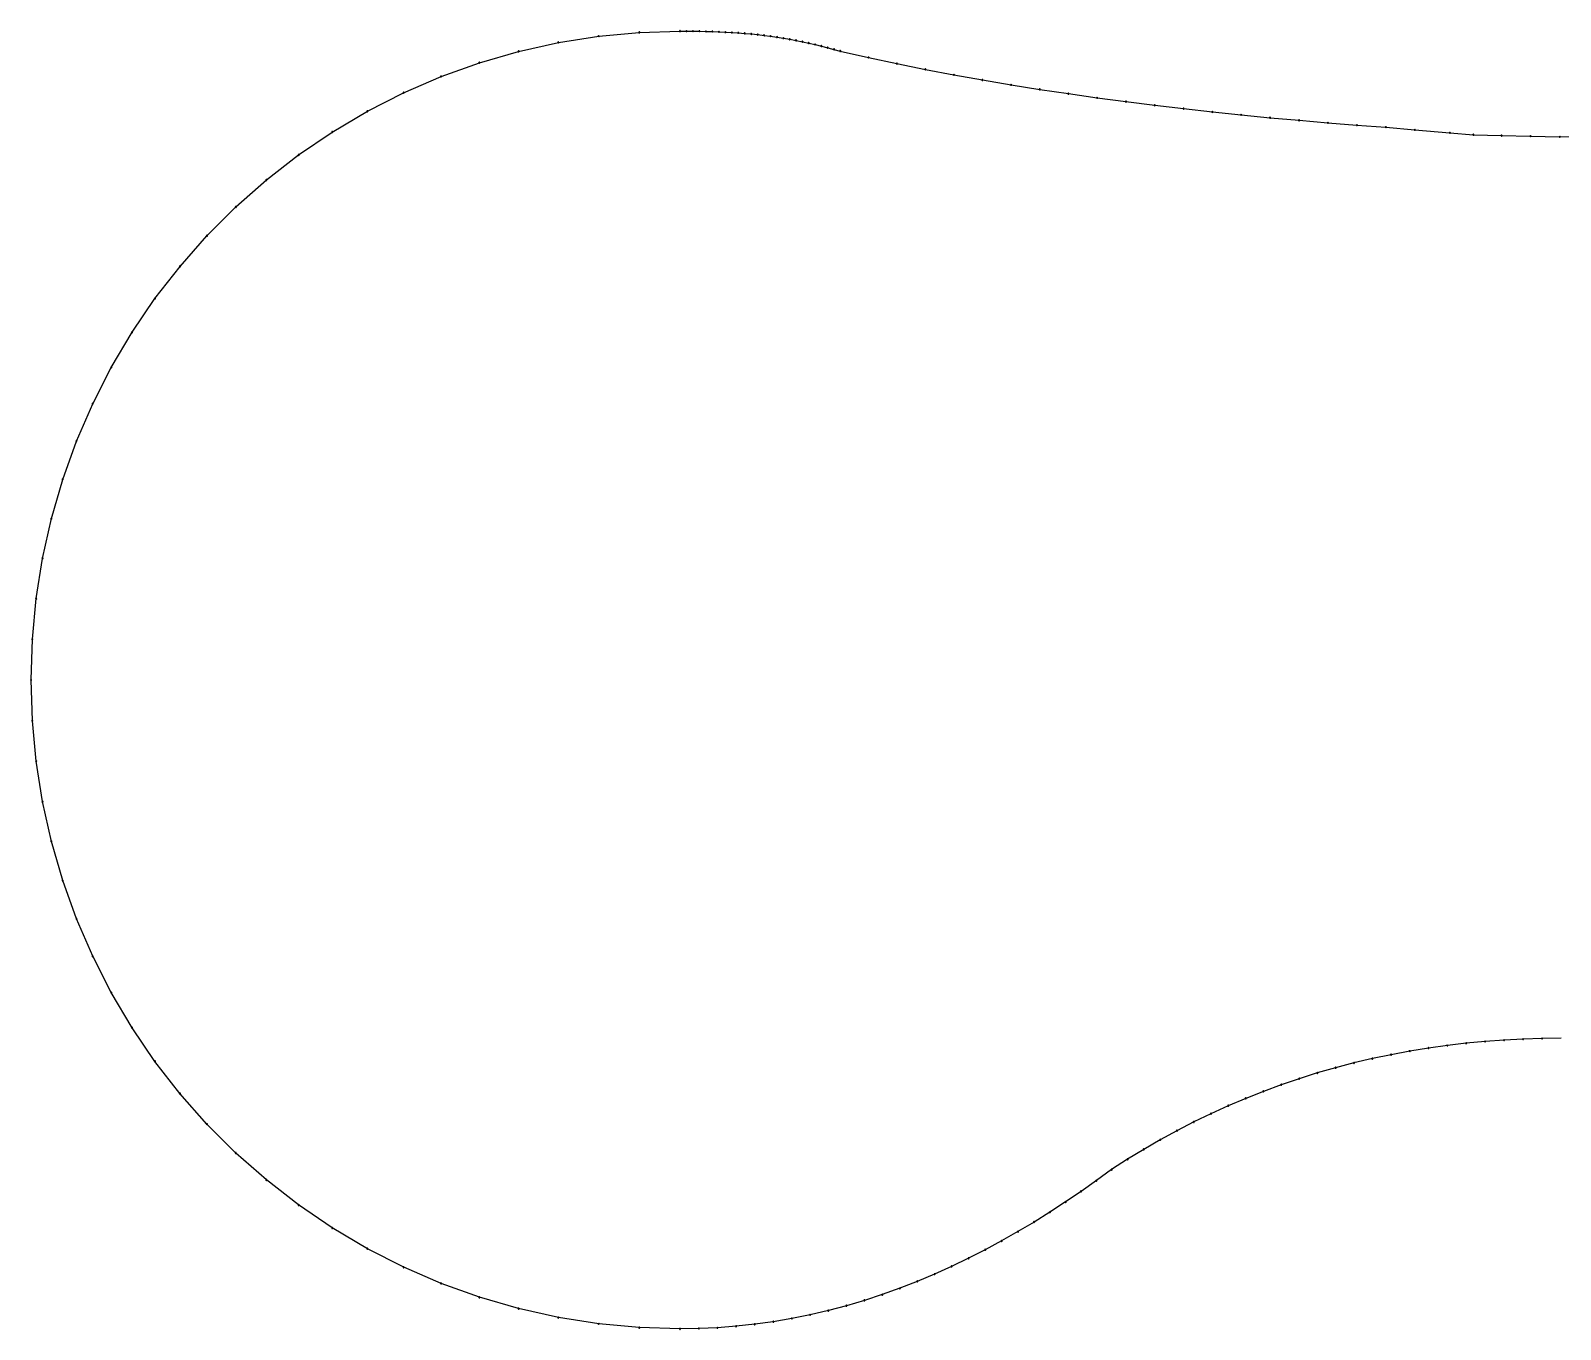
# Model space of a CAD drawing. Extents: x -73 to 73, y -31 to 31.
# Drawn here: x -73.2 to 0, y -31.1 to 31.1 of the extents above; entities that cross this region are included whole.
import ezdxf

# ---------------------------------------------------------------- set-up
doc = ezdxf.new("R2010")
doc.units = 0
doc.layers.get('0').update_dxf_attribs({"linetype": 'CONTINUOUS'})

msp = doc.modelspace()

# ---------------------------------------------------------------- linework, layer by layer
at = {"color": 0}
for points in [[(-47.9777, 30.5041), (-46.0497, 30.807)], [(-47.9777, 30.5041), (-46.0497, 30.807)], [(-46.0497, 30.807), (-44.1069, 30.9884)], [(-46.0497, 30.807), (-44.1069, 30.9884)], [(-44.1069, 30.9884), (-42.1583, 31.0486)], [(-44.1069, 30.9884), (-42.1583, 31.0486)], [(-42.1583, 31.0486), (-41.8485, 31.0478)], [(-42.1583, 31.0486), (-41.8485, 31.0478)], [(-41.8485, 31.0478), (-41.5384, 31.0455)], [(-41.8485, 31.0478), (-41.5384, 31.0455)], [(-41.5384, 31.0455), (-41.2284, 31.0414)], [(-41.5384, 31.0455), (-41.2284, 31.0414)], [(-41.2284, 31.0414), (-40.9172, 31.0352)], [(-41.2284, 31.0414), (-40.9172, 31.0352)], [(-40.9172, 31.0352), (-40.6073, 31.0267)], [(-40.9172, 31.0352), (-40.6073, 31.0267)], [(-40.6073, 31.0267), (-40.2968, 31.0157)], [(-40.6073, 31.0267), (-40.2968, 31.0157)], [(-40.2968, 31.0157), (-39.9879, 31.002)], [(-40.2968, 31.0157), (-39.9879, 31.002)], [(-39.9879, 31.002), (-39.6789, 30.9852)], [(-39.9879, 31.002), (-39.6789, 30.9852)], [(-39.6789, 30.9852), (-39.3695, 30.965)], [(-39.6789, 30.9852), (-39.3695, 30.965)], [(-39.3695, 30.965), (-39.0591, 30.9412)], [(-39.3695, 30.965), (-39.0591, 30.9412)], [(-39.0591, 30.9412), (-38.7501, 30.9137)], [(-39.0591, 30.9412), (-38.7501, 30.9137)], [(-38.7501, 30.9137), (-38.4415, 30.8822)], [(-38.7501, 30.9137), (-38.4415, 30.8822)], [(-38.4415, 30.8822), (-38.1342, 30.8467)], [(-38.4415, 30.8822), (-38.1342, 30.8467)], [(-38.1342, 30.8467), (-37.8263, 30.8067)], [(-38.1342, 30.8467), (-37.8263, 30.8067)], [(-37.8263, 30.8067), (-37.5187, 30.7624)], [(-37.8263, 30.8067), (-37.5187, 30.7624)], [(-37.5187, 30.7624), (-37.2127, 30.7138)], [(-37.5187, 30.7624), (-37.2127, 30.7138)], [(-51.7561, 29.5367), (-49.883, 30.08)], [(-51.7561, 29.5367), (-49.883, 30.08)], [(-49.883, 30.08), (-47.9777, 30.5041)], [(-49.883, 30.08), (-47.9777, 30.5041)], [(-37.2127, 30.7138), (-36.9067, 30.6608)], [(-37.2127, 30.7138), (-36.9067, 30.6608)], [(-36.9067, 30.6608), (-36.6012, 30.6033)], [(-36.9067, 30.6608), (-36.6012, 30.6033)], [(-36.6012, 30.6033), (-36.297, 30.5417)], [(-36.6012, 30.6033), (-36.297, 30.5417)], [(-36.297, 30.5417), (-35.9944, 30.4762)], [(-36.297, 30.5417), (-35.9944, 30.4762)], [(-35.9944, 30.4762), (-35.6925, 30.4067)], [(-35.9944, 30.4762), (-35.6925, 30.4067)], [(-35.6925, 30.4067), (-35.3902, 30.3332)], [(-35.6925, 30.4067), (-35.3902, 30.3332)], [(-35.3902, 30.3332), (-35.09, 30.2565)], [(-35.3902, 30.3332), (-35.09, 30.2565)], [(-35.09, 30.2565), (-34.7912, 30.1765)], [(-35.09, 30.2565), (-34.7912, 30.1765)], [(-34.7912, 30.1765), (-34.4918, 30.0931)], [(-34.7912, 30.1765), (-34.4918, 30.0931)], [(-34.4918, 30.0931), (-33.1374, 29.7852)], [(-34.4918, 30.0931), (-33.1374, 29.7852)], [(-53.5913, 28.8758), (-51.7561, 29.5367)], [(-53.5913, 28.8758), (-51.7561, 29.5367)], [(-33.1374, 29.7852), (-31.7803, 29.4945)], [(-33.1374, 29.7852), (-31.7803, 29.4945)], [(-31.7803, 29.4945), (-30.418, 29.2193)], [(-31.7803, 29.4945), (-30.418, 29.2193)], [(-55.3813, 28.1002), (-53.5913, 28.8758)], [(-55.3813, 28.1002), (-53.5913, 28.8758)], [(-30.418, 29.2193), (-29.0536, 28.9594)], [(-30.418, 29.2193), (-29.0536, 28.9594)], [(-29.0536, 28.9594), (-27.6876, 28.7139)], [(-29.0536, 28.9594), (-27.6876, 28.7139)], [(-27.6876, 28.7139), (-26.3181, 28.4818)], [(-27.6876, 28.7139), (-26.3181, 28.4818)], [(-57.1184, 27.2134), (-55.3813, 28.1002)], [(-57.1184, 27.2134), (-55.3813, 28.1002)], [(-26.3181, 28.4818), (-24.9467, 28.2626)], [(-26.3181, 28.4818), (-24.9467, 28.2626)], [(-24.9467, 28.2626), (-23.5736, 28.0556)], [(-24.9467, 28.2626), (-23.5736, 28.0556)], [(-23.5736, 28.0556), (-22.198, 27.8602)], [(-23.5736, 28.0556), (-22.198, 27.8602)], [(-22.198, 27.8602), (-20.8209, 27.6759)], [(-22.198, 27.8602), (-20.8209, 27.6759)], [(-58.7972, 26.2185), (-57.1184, 27.2134)], [(-58.7972, 26.2185), (-57.1184, 27.2134)], [(-20.8209, 27.6759), (-19.4436, 27.5025)], [(-20.8209, 27.6759), (-19.4436, 27.5025)], [(-19.4436, 27.5025), (-18.0643, 27.3392)], [(-19.4436, 27.5025), (-18.0643, 27.3392)], [(-18.0643, 27.3392), (-16.6848, 27.1858)], [(-18.0643, 27.3392), (-16.6848, 27.1858)], [(-16.6848, 27.1858), (-15.304, 27.0417)], [(-16.6848, 27.1858), (-15.304, 27.0417)], [(-15.304, 27.0417), (-13.9205, 26.9066)], [(-15.304, 27.0417), (-13.9205, 26.9066)], [(-13.9205, 26.9066), (-12.538, 26.7804)], [(-13.9205, 26.9066), (-12.538, 26.7804)], [(-12.538, 26.7804), (-11.1545, 26.6626)], [(-12.538, 26.7804), (-11.1545, 26.6626)], [(-11.1545, 26.6626), (-9.7695, 26.5529)], [(-11.1545, 26.6626), (-9.7695, 26.5529)], [(-9.7695, 26.5529), (-8.3837, 26.451)], [(-9.7695, 26.5529), (-8.3837, 26.451)], [(-8.3837, 26.451), (-6.9989, 26.3269)], [(-8.3837, 26.451), (-6.9989, 26.3269)], [(-60.4092, 25.1209), (-58.7972, 26.2185)], [(-60.4092, 25.1209), (-58.7972, 26.2185)], [(-6.9989, 26.3269), (-5.3221, 26.1801)], [(-6.9989, 26.3269), (-5.3221, 26.1801)], [(-5.3221, 26.1801), (-4.1954, 26.0905)], [(-5.3221, 26.1801), (-4.1954, 26.0905)], [(-4.1954, 26.0905), (-2.8492, 26.0479)], [(-4.1954, 26.0905), (-2.8492, 26.0479)], [(-2.8492, 26.0479), (-1.4621, 26.0221)], [(-2.8492, 26.0479), (-1.4621, 26.0221)], [(-1.4621, 26.0221), (-0.0638, 25.9929)], [(-1.4621, 26.0221), (-0.0638, 25.9929)], [(-0.0638, 25.9929), (1.3849, 26.0004)], [(-0.0638, 25.9929), (1.3849, 26.0004)], [(-61.9494, 23.9246), (-60.4092, 25.1209)], [(-61.9494, 23.9246), (-60.4092, 25.1209)], [(-63.4131, 22.6333), (-61.9494, 23.9246)], [(-63.4131, 22.6333), (-61.9494, 23.9246)], [(-64.7924, 21.254), (-63.4131, 22.6333)], [(-64.7924, 21.254), (-63.4131, 22.6333)], [(-66.0828, 19.7915), (-64.7924, 21.254)], [(-66.0828, 19.7915), (-64.7924, 21.254)], [(-67.2803, 18.2499), (-66.0828, 19.7915)], [(-67.2803, 18.2499), (-66.0828, 19.7915)], [(-68.3778, 16.6381), (-67.2803, 18.2499)], [(-68.3778, 16.6381), (-67.2803, 18.2499)], [(-69.3727, 14.9593), (-68.3778, 16.6381)], [(-69.3727, 14.9593), (-68.3778, 16.6381)], [(-70.2599, 13.2214), (-69.3727, 14.9593)], [(-70.2599, 13.2214), (-69.3727, 14.9593)], [(-71.0356, 11.4311), (-70.2599, 13.2214)], [(-71.0356, 11.4311), (-70.2599, 13.2214)], [(-71.6965, 9.5956), (-71.0356, 11.4311)], [(-71.6965, 9.5956), (-71.0356, 11.4311)], [(-72.2397, 7.7226), (-71.6965, 9.5956)], [(-72.2397, 7.7226), (-71.6965, 9.5956)], [(-72.6636, 5.8181), (-72.2397, 7.7226)], [(-72.6636, 5.8181), (-72.2397, 7.7226)], [(-72.9665, 3.8905), (-72.6636, 5.8181)], [(-72.9665, 3.8905), (-72.6636, 5.8181)], [(-73.1478, 1.9489), (-72.9665, 3.8905)], [(-73.1478, 1.9489), (-72.9665, 3.8905)], [(-73.2081, -0.0012), (-73.1478, 1.9489)], [(-73.2081, -0.0012), (-73.1478, 1.9489)], [(-73.1479, -1.9498), (-73.2081, -0.0012)], [(-73.1479, -1.9498), (-73.2081, -0.0012)], [(-72.9666, -3.8927), (-73.1479, -1.9498)], [(-72.9666, -3.8927), (-73.1479, -1.9498)], [(-72.6637, -5.8207), (-72.9666, -3.8927)], [(-72.6637, -5.8207), (-72.9666, -3.8927)], [(-72.2396, -7.726), (-72.6637, -5.8207)], [(-72.2396, -7.726), (-72.6637, -5.8207)], [(-71.6963, -9.5992), (-72.2396, -7.726)], [(-71.6963, -9.5992), (-72.2396, -7.726)], [(-71.0355, -11.4345), (-71.6963, -9.5992)], [(-71.0355, -11.4345), (-71.6963, -9.5992)], [(-70.2599, -13.2245), (-71.0355, -11.4345)], [(-70.2599, -13.2245), (-71.0355, -11.4345)], [(-69.3731, -14.9616), (-70.2599, -13.2245)], [(-69.3731, -14.9616), (-70.2599, -13.2245)], [(-68.3782, -16.6404), (-69.3731, -14.9616)], [(-68.3782, -16.6404), (-69.3731, -14.9616)], [(-67.2806, -18.2524), (-68.3782, -16.6404)], [(-67.2806, -18.2524), (-68.3782, -16.6404)], [(-5.4405, -17.4904), (-6.3418, -17.6166)], [(-5.4405, -17.4904), (-6.3418, -17.6166)], [(-4.537, -17.3843), (-5.4405, -17.4904)], [(-4.537, -17.3843), (-5.4405, -17.4904)], [(-3.6318, -17.2981), (-4.537, -17.3843)], [(-3.6318, -17.2981), (-4.537, -17.3843)], [(-2.7246, -17.2313), (-3.6318, -17.2981)], [(-2.7246, -17.2313), (-3.6318, -17.2981)], [(-1.8156, -17.1836), (-2.7246, -17.2313)], [(-1.8156, -17.1836), (-2.7246, -17.2313)], [(-0.9074, -17.1549), (-1.8156, -17.1836)], [(-0.9074, -17.1549), (-1.8156, -17.1836)], [(0.003, -17.1445), (-0.9074, -17.1549)], [(0.003, -17.1445), (-0.9074, -17.1549)], [(-66.0843, -19.7926), (-67.2806, -18.2524)], [(-66.0843, -19.7926), (-67.2806, -18.2524)], [(-9.0231, -18.1179), (-9.9088, -18.3267)], [(-9.0231, -18.1179), (-9.9088, -18.3267)], [(-8.1327, -17.93), (-9.0231, -18.1179)], [(-8.1327, -17.93), (-9.0231, -18.1179)], [(-7.2395, -17.7631), (-8.1327, -17.93)], [(-7.2395, -17.7631), (-8.1327, -17.93)], [(-6.3418, -17.6166), (-7.2395, -17.7631)], [(-6.3418, -17.6166), (-7.2395, -17.7631)], [(-11.6616, -18.8069), (-12.5298, -19.0789)], [(-11.6616, -18.8069), (-12.5298, -19.0789)], [(-10.7879, -18.5562), (-11.6616, -18.8069)], [(-10.7879, -18.5562), (-11.6616, -18.8069)], [(-9.9088, -18.3267), (-10.7879, -18.5562)], [(-9.9088, -18.3267), (-10.7879, -18.5562)], [(-14.2447, -19.6863), (-15.0893, -20.0211)], [(-14.2447, -19.6863), (-15.0893, -20.0211)], [(-13.391, -19.372), (-14.2447, -19.6863)], [(-13.391, -19.372), (-14.2447, -19.6863)], [(-12.5298, -19.0789), (-13.391, -19.372)], [(-12.5298, -19.0789), (-13.391, -19.372)], [(-64.793, -21.2563), (-66.0843, -19.7926)], [(-64.793, -21.2563), (-66.0843, -19.7926)], [(-15.9261, -20.3769), (-16.7545, -20.7537)], [(-15.9261, -20.3769), (-16.7545, -20.7537)], [(-15.0893, -20.0211), (-15.9261, -20.3769)], [(-15.0893, -20.0211), (-15.9261, -20.3769)], [(-17.5723, -21.1504), (-18.3808, -21.5677)], [(-17.5723, -21.1504), (-18.3808, -21.5677)], [(-16.7545, -20.7537), (-17.5723, -21.1504)], [(-16.7545, -20.7537), (-17.5723, -21.1504)], [(-63.4137, -22.6357), (-64.793, -21.2563)], [(-63.4137, -22.6357), (-64.793, -21.2563)], [(-18.3808, -21.5677), (-19.1781, -22.0043)], [(-18.3808, -21.5677), (-19.1781, -22.0043)], [(-61.9512, -23.9261), (-63.4137, -22.6357)], [(-61.9512, -23.9261), (-63.4137, -22.6357)], [(-19.9653, -22.4608), (-20.7405, -22.936)], [(-19.9653, -22.4608), (-20.7405, -22.936)], [(-19.1781, -22.0043), (-19.9653, -22.4608)], [(-19.1781, -22.0043), (-19.9653, -22.4608)], [(-20.7405, -22.936), (-21.5049, -23.4303)], [(-20.7405, -22.936), (-21.5049, -23.4303)], [(-60.4096, -25.1236), (-61.9512, -23.9261)], [(-60.4096, -25.1236), (-61.9512, -23.9261)], [(-22.2304, -23.9578), (-22.9636, -24.4728)], [(-22.2304, -23.9578), (-22.9636, -24.4728)], [(-21.5049, -23.4303), (-22.2304, -23.9578)], [(-21.5049, -23.4303), (-22.2304, -23.9578)], [(-22.9636, -24.4728), (-23.706, -24.9754)], [(-22.9636, -24.4728), (-23.706, -24.9754)], [(-58.7978, -26.2211), (-60.4096, -25.1236)], [(-58.7978, -26.2211), (-60.4096, -25.1236)], [(-24.4576, -25.4646), (-25.2175, -25.9388)], [(-24.4576, -25.4646), (-25.2175, -25.9388)], [(-23.706, -24.9754), (-24.4576, -25.4646)], [(-23.706, -24.9754), (-24.4576, -25.4646)], [(-57.1189, -27.2161), (-58.7978, -26.2211)], [(-57.1189, -27.2161), (-58.7978, -26.2211)], [(-25.2175, -25.9388), (-25.9872, -26.398)], [(-25.2175, -25.9388), (-25.9872, -26.398)], [(-26.767, -26.8415), (-27.5549, -27.267)], [(-26.767, -26.8415), (-27.5549, -27.267)], [(-25.9872, -26.398), (-26.767, -26.8415)], [(-25.9872, -26.398), (-26.767, -26.8415)], [(-55.3811, -28.1033), (-57.1189, -27.2161)], [(-55.3811, -28.1033), (-57.1189, -27.2161)], [(-28.3531, -27.675), (-29.1606, -28.0638)], [(-28.3531, -27.675), (-29.1606, -28.0638)], [(-27.5549, -27.267), (-28.3531, -27.675)], [(-27.5549, -27.267), (-28.3531, -27.675)], [(-53.5907, -28.879), (-55.3811, -28.1033)], [(-53.5907, -28.879), (-55.3811, -28.1033)], [(-29.9774, -28.4326), (-30.8032, -28.7805)], [(-29.9774, -28.4326), (-30.8032, -28.7805)], [(-29.1606, -28.0638), (-29.9774, -28.4326)], [(-29.1606, -28.0638), (-29.9774, -28.4326)], [(-51.7552, -29.5399), (-53.5907, -28.879)], [(-51.7552, -29.5399), (-53.5907, -28.879)], [(-31.6383, -29.1067), (-32.4825, -29.4102)], [(-31.6383, -29.1067), (-32.4825, -29.4102)], [(-30.8032, -28.7805), (-31.6383, -29.1067)], [(-30.8032, -28.7805), (-31.6383, -29.1067)], [(-49.8822, -30.0832), (-51.7552, -29.5399)], [(-49.8822, -30.0832), (-51.7552, -29.5399)], [(-34.1919, -29.9448), (-35.0584, -30.1749)], [(-34.1919, -29.9448), (-35.0584, -30.1749)], [(-33.3335, -29.6897), (-34.1919, -29.9448)], [(-33.3335, -29.6897), (-34.1919, -29.9448)], [(-32.4825, -29.4102), (-33.3335, -29.6897)], [(-32.4825, -29.4102), (-33.3335, -29.6897)], [(-47.9777, -30.5071), (-49.8822, -30.0832)], [(-47.9777, -30.5071), (-49.8822, -30.0832)], [(-46.05, -30.81), (-47.9777, -30.5071)], [(-46.05, -30.81), (-47.9777, -30.5071)], [(-37.6932, -30.708), (-38.5813, -30.8318)], [(-37.6932, -30.708), (-38.5813, -30.8318)], [(-36.81, -30.5571), (-37.6932, -30.708)], [(-36.81, -30.5571), (-37.6932, -30.708)], [(-35.9305, -30.379), (-36.81, -30.5571)], [(-35.9305, -30.379), (-36.81, -30.5571)], [(-35.0584, -30.1749), (-35.9305, -30.379)], [(-35.0584, -30.1749), (-35.9305, -30.379)], [(-44.1084, -30.9913), (-46.05, -30.81)], [(-44.1084, -30.9913), (-46.05, -30.81)], [(-42.1583, -31.0516), (-44.1084, -30.9913)], [(-42.1583, -31.0516), (-44.1084, -30.9913)], [(-41.2625, -31.038), (-42.1583, -31.0516)], [(-41.2625, -31.038), (-42.1583, -31.0516)], [(-40.3667, -30.9969), (-41.2625, -31.038)], [(-40.3667, -30.9969), (-41.2625, -31.038)], [(-39.4721, -30.9281), (-40.3667, -30.9969)], [(-39.4721, -30.9281), (-40.3667, -30.9969)], [(-38.5813, -30.8318), (-39.4721, -30.9281)], [(-38.5813, -30.8318), (-39.4721, -30.9281)]]:
    msp.add_lwpolyline(points, dxfattribs=at)
for centre, radius, start, end in [((-46.04965, 30.807), 0.02501, 95.3914634, -84.6085366), ((-46.04965, 30.807), 0.02501, 95.3914634, -84.6085366), ((-46.04965, 30.807), 0.025, -81.1405707, 98.8594293), ((-46.04965, 30.807), 0.025, -81.1405707, 98.8594293), ((-44.10685, 30.9884), 0.02501, 91.718358, -88.281642), ((-44.10685, 30.9884), 0.02501, 91.718358, -88.281642), ((-44.10685, 30.9884), 0.02501, -84.6085366, 95.3914634), ((-44.10685, 30.9884), 0.02501, -84.6085366, 95.3914634), ((-42.15825, 31.04855), 0.02495, 89.885179, -90.114821), ((-42.15825, 31.04855), 0.02495, 89.885179, -90.114821), ((-42.15825, 31.04855), 0.02496, -88.2782005, 91.7217995), ((-42.15825, 31.04855), 0.02496, -88.2782005, 91.7217995), ((-41.8485, 31.0478), 0.025, 89.5416435, -90.4583565), ((-41.8485, 31.0478), 0.025, 89.5416435, -90.4583565), ((-41.8485, 31.0478), 0.025, -90.2291819, 89.7708181), ((-41.8485, 31.0478), 0.025, -90.2291819, 89.7708181), ((-41.53835, 31.0455), 0.025, 89.1979115, -90.8020885), ((-41.53835, 31.0455), 0.025, 89.1979115, -90.8020885), ((-41.53835, 31.0455), 0.025, -90.3437706, 89.6562294), ((-41.53835, 31.0455), 0.025, -90.3437706, 89.6562294), ((-41.2284, 31.0414), 0.025, 88.8542372, -91.1457628), ((-41.2284, 31.0414), 0.025, 88.8542372, -91.1457628), ((-41.22845, 31.0414), 0.025, -90.8020885, 89.1979115), ((-41.22845, 31.0414), 0.025, -90.8020885, 89.1979115), ((-40.91725, 31.0352), 0.02501, 88.5106453, -91.4893547), ((-40.91725, 31.0352), 0.02501, 88.5106453, -91.4893547), ((-40.9172, 31.0352), 0.025, -91.1457628, 88.8542372), ((-40.9172, 31.0352), 0.025, -91.1457628, 88.8542372), ((-40.60725, 31.0267), 0.02501, 88.0526936, -91.9473064), ((-40.60725, 31.0267), 0.02501, 88.0526936, -91.9473064), ((-40.60725, 31.0267), 0.02501, -91.4893547, 88.5106453), ((-40.60725, 31.0267), 0.02501, -91.4893547, 88.5106453), ((-40.29675, 31.0157), 0.02503, 87.3662508, -92.6337492), ((-40.29675, 31.0157), 0.02503, 87.3662508, -92.6337492), ((-40.29675, 31.0157), 0.02501, -91.9473064, 88.0526936), ((-40.29675, 31.0157), 0.02501, -91.9473064, 88.0526936), ((-39.98785, 31.00195), 0.02499, 86.9028477, -93.0971523), ((-39.98785, 31.00195), 0.02499, 86.9028477, -93.0971523), ((-39.98785, 31.00195), 0.02498, -92.6390198, 87.3609802), ((-39.98785, 31.00195), 0.02498, -92.6390198, 87.3609802), ((-39.67895, 30.98515), 0.025, 86.2164097, -93.7835903), ((-39.67895, 30.98515), 0.025, 86.2164097, -93.7835903), ((-39.67895, 30.98515), 0.02499, -93.0971523, 86.9028477), ((-39.67895, 30.98515), 0.02499, -93.0971523, 86.9028477), ((-39.3695, 30.965), 0.02497, 85.6364886, -94.3635114), ((-39.3695, 30.965), 0.02497, 85.6364886, -94.3635114), ((-39.3695, 30.965), 0.02495, -93.6766019, 86.3233981), ((-39.3695, 30.965), 0.02495, -93.6766019, 86.3233981), ((-39.0591, 30.9412), 0.025, 84.9508335, -95.0491665), ((-39.0591, 30.9412), 0.025, 84.9508335, -95.0491665), ((-39.0591, 30.9412), 0.02497, -94.3635114, 85.6364886), ((-39.0591, 30.9412), 0.02497, -94.3635114, 85.6364886), ((-38.7501, 30.9137), 0.02503, 84.2666252, -95.7333748), ((-38.7501, 30.9137), 0.02503, 84.2666252, -95.7333748), ((-38.7501, 30.9137), 0.025, -95.0491665, 84.9508335), ((-38.7501, 30.9137), 0.025, -95.0491665, 84.9508335), ((-38.44145, 30.8822), 0.02496, 83.444364, -96.555636), ((-38.44145, 30.8822), 0.02496, 83.444364, -96.555636), ((-38.44145, 30.8822), 0.02503, -95.8472554, 84.1527446), ((-38.44145, 30.8822), 0.02503, -95.8472554, 84.1527446), ((-38.1342, 30.8467), 0.02501, 82.6476206, -97.3523794), ((-38.1342, 30.8467), 0.02501, 82.6476206, -97.3523794), ((-38.13425, 30.84665), 0.02501, -96.5425601, 83.4574399), ((-38.13425, 30.84665), 0.02501, -96.5425601, 83.4574399), ((-37.82625, 30.80675), 0.025, 81.8374905, -98.1625095), ((-37.82625, 30.80675), 0.025, 81.8374905, -98.1625095), ((-37.8263, 30.8067), 0.02501, -97.3523794, 82.6476206), ((-37.8263, 30.8067), 0.02501, -97.3523794, 82.6476206), ((-37.5187, 30.7624), 0.02501, 81.0273734, -98.9726266), ((-37.5187, 30.7624), 0.02501, 81.0273734, -98.9726266), ((-37.5187, 30.7624), 0.02496, -98.2924129, 81.7075871), ((-37.5187, 30.7624), 0.02496, -98.2924129, 81.7075871), ((-49.88295, 30.08), 0.025, 102.5909506, -77.4090494), ((-49.88295, 30.08), 0.025, 102.5909506, -77.4090494), ((-49.88295, 30.08), 0.02499, -73.8498647, 106.1501353), ((-49.88295, 30.08), 0.02499, -73.8498647, 106.1501353), ((-47.97765, 30.5041), 0.025, 98.8594293, -81.1405707), ((-47.97765, 30.5041), 0.025, 98.8594293, -81.1405707), ((-47.97765, 30.5041), 0.025, -77.4090494, 102.5909506), ((-47.97765, 30.5041), 0.025, -77.4090494, 102.5909506), ((-37.21265, 30.7138), 0.02496, 80.1980953, -99.8019047), ((-37.21265, 30.7138), 0.02496, 80.1980953, -99.8019047), ((-37.21265, 30.7138), 0.02501, -99.0857533, 80.9142467), ((-37.21265, 30.7138), 0.02501, -99.0857533, 80.9142467), ((-36.9067, 30.66075), 0.02498, 79.3873904, -100.6126096), ((-36.9067, 30.66075), 0.02498, 79.3873904, -100.6126096), ((-36.9067, 30.66075), 0.02502, -99.8952321, 80.1047679), ((-36.9067, 30.66075), 0.02502, -99.8952321, 80.1047679), ((-36.60115, 30.6033), 0.025, 78.5776789, -101.4223211), ((-36.60115, 30.6033), 0.025, 78.5776789, -101.4223211), ((-36.60115, 30.6033), 0.02504, -100.7040067, 79.2959933), ((-36.60115, 30.6033), 0.02504, -100.7040067, 79.2959933), ((-36.29695, 30.5417), 0.02496, 77.8571424, -102.1428576), ((-36.29695, 30.5417), 0.02496, 77.8571424, -102.1428576), ((-36.29695, 30.5417), 0.025, -101.4223211, 78.5776789), ((-36.29695, 30.5417), 0.025, -101.4223211, 78.5776789), ((-35.9944, 30.4762), 0.02503, 77.0740009, -102.9259991), ((-35.9944, 30.4762), 0.02503, 77.0740009, -102.9259991), ((-35.99445, 30.4762), 0.02496, -102.1428576, 77.8571424), ((-35.99445, 30.4762), 0.02496, -102.1428576, 77.8571424), ((-35.6925, 30.4067), 0.02501, 76.3527617, -103.6472383), ((-35.6925, 30.4067), 0.02501, 76.3527617, -103.6472383), ((-35.6925, 30.40675), 0.02499, -102.9516471, 77.0483529), ((-35.6925, 30.40675), 0.02499, -102.9516471, 77.0483529), ((-35.3902, 30.3332), 0.02498, 75.6299985, -104.3700015), ((-35.3902, 30.3332), 0.02498, 75.6299985, -104.3700015), ((-35.3902, 30.3332), 0.02501, -103.6472383, 76.3527617), ((-35.3902, 30.3332), 0.02501, -103.6472383, 76.3527617), ((-35.08995, 30.25645), 0.025, 75.0464352, -104.9535648), ((-35.08995, 30.25645), 0.025, 75.0464352, -104.9535648), ((-35.09, 30.25645), 0.02503, -104.341596, 75.658404), ((-35.09, 30.25645), 0.02503, -104.341596, 75.658404), ((-34.7912, 30.1765), 0.02501, 74.463628, -105.536372), ((-34.7912, 30.1765), 0.02501, 74.463628, -105.536372), ((-34.79115, 30.17655), 0.025, -104.9535648, 75.0464352), ((-34.79115, 30.17655), 0.025, -104.9535648, 75.0464352), ((-34.49175, 30.0931), 0.02502, 77.185585, -102.814415), ((-34.49175, 30.0931), 0.02502, 77.185585, -102.814415), ((-34.49175, 30.0931), 0.02503, -105.6466555, 74.3533445), ((-34.49175, 30.0931), 0.02503, -105.6466555, 74.3533445), ((-51.7561, 29.5367), 0.025, 106.2602047, -73.7397953), ((-51.7561, 29.5367), 0.025, 106.2602047, -73.7397953), ((-51.7561, 29.5367), 0.02499, -70.1148349, 109.8851651), ((-51.7561, 29.5367), 0.02499, -70.1148349, 109.8851651), ((-33.13745, 29.78525), 0.02501, 77.8812397, -102.1187603), ((-33.13745, 29.78525), 0.02501, 77.8812397, -102.1187603), ((-33.13745, 29.7852), 0.02502, -102.814415, 77.185585), ((-33.13745, 29.7852), 0.02502, -102.814415, 77.185585), ((-31.78025, 29.49445), 0.02504, 78.6003326, -101.3996674), ((-31.78025, 29.49445), 0.02504, 78.6003326, -101.3996674), ((-31.7803, 29.49445), 0.025, -102.0067083, 77.9932917), ((-31.7803, 29.49445), 0.025, -102.0067083, 77.9932917), ((-53.59135, 28.87585), 0.02502, 109.7385469, -70.2614531), ((-53.59135, 28.87585), 0.02502, 109.7385469, -70.2614531), ((-53.59135, 28.87585), 0.02501, -66.5607987, 113.4392013), ((-53.59135, 28.87585), 0.02501, -66.5607987, 113.4392013), ((-30.41795, 29.21925), 0.02499, 79.274698, -100.725302), ((-30.41795, 29.21925), 0.02499, 79.274698, -100.725302), ((-30.41795, 29.2193), 0.025, -101.4223211, 78.5776789), ((-30.41795, 29.2193), 0.025, -101.4223211, 78.5776789), ((-29.0536, 28.9594), 0.02499, 79.8592069, -100.1407931), ((-29.0536, 28.9594), 0.02499, 79.8592069, -100.1407931), ((-29.0536, 28.95935), 0.025, -100.8379104, 79.1620896), ((-29.0536, 28.95935), 0.025, -100.8379104, 79.1620896), ((-27.6876, 28.71395), 0.02501, 80.3304947, -99.6695053), ((-27.6876, 28.71395), 0.02501, 80.3304947, -99.6695053), ((-27.6876, 28.7139), 0.02499, -100.1407931, 79.8592069), ((-27.6876, 28.7139), 0.02499, -100.1407931, 79.8592069), ((-55.38135, 28.1002), 0.02497, 113.484841, -66.515159), ((-55.38135, 28.1002), 0.02497, 113.484841, -66.515159), ((-55.38135, 28.1002), 0.02502, -63.0253345, 116.9746655), ((-55.38135, 28.1002), 0.02502, -63.0253345, 116.9746655), ((-26.3181, 28.4818), 0.02501, 81.0273734, -98.9726266), ((-26.3181, 28.4818), 0.02501, 81.0273734, -98.9726266), ((-26.3181, 28.48175), 0.02501, -99.6695053, 80.3304947), ((-26.3181, 28.48175), 0.02501, -99.6695053, 80.3304947), ((-24.94675, 28.26255), 0.02503, 81.3843518, -98.6156482), ((-24.94675, 28.26255), 0.02503, 81.3843518, -98.6156482), ((-24.94675, 28.26255), 0.02496, -99.1038745, 80.8961255), ((-24.94675, 28.26255), 0.02496, -99.1038745, 80.8961255), ((-23.5736, 28.05555), 0.025, 81.9509383, -98.0490617), ((-23.5736, 28.05555), 0.025, 81.9509383, -98.0490617), ((-23.57365, 28.0556), 0.02498, -98.6328263, 81.3671737), ((-23.57365, 28.0556), 0.02498, -98.6328263, 81.3671737), ((-22.198, 27.86015), 0.02497, 82.4053566, -97.5946434), ((-22.198, 27.86015), 0.02497, 82.4053566, -97.5946434), ((-22.198, 27.86015), 0.025, -98.0490617, 81.9509383), ((-22.198, 27.86015), 0.025, -98.0490617, 81.9509383), ((-57.1184, 27.2134), 0.02504, 117.076607, -62.923393), ((-57.1184, 27.2134), 0.02504, 117.076607, -62.923393), ((-57.11845, 27.2134), 0.025, -59.3310734, 120.6689267), ((-57.11845, 27.2134), 0.025, -59.3310734, 120.6689267), ((-20.82095, 27.6759), 0.025, 82.7612735, -97.2387265), ((-20.82095, 27.6759), 0.025, 82.7612735, -97.2387265), ((-20.8209, 27.6759), 0.02502, -97.5795098, 82.4204902), ((-20.8209, 27.6759), 0.02502, -97.5795098, 82.4204902), ((-19.4436, 27.5025), 0.02497, 83.3303802, -96.6696198), ((-19.4436, 27.5025), 0.02497, 83.3303802, -96.6696198), ((-19.4436, 27.5025), 0.02499, -97.1250163, 82.8749837), ((-19.4436, 27.5025), 0.02499, -97.1250163, 82.8749837), ((-18.0643, 27.33915), 0.02501, 83.5712523, -96.4287477), ((-18.0643, 27.33915), 0.02501, 83.5712523, -96.4287477), ((-18.0643, 27.33915), 0.02502, -96.6563206, 83.3436794), ((-18.0643, 27.33915), 0.02502, -96.6563206, 83.3436794), ((-16.6848, 27.18575), 0.02499, 84.0270027, -95.9729973), ((-16.6848, 27.18575), 0.02499, 84.0270027, -95.9729973), ((-16.6848, 27.18575), 0.02501, -96.4287477, 83.5712523), ((-16.6848, 27.18575), 0.02501, -96.4287477, 83.5712523), ((-15.30395, 27.0417), 0.02502, 84.3805514, -95.6194486), ((-15.30395, 27.0417), 0.02502, 84.3805514, -95.6194486), ((-15.304, 27.04175), 0.02499, -95.9729973, 84.0270027), ((-15.304, 27.04175), 0.02499, -95.9729973, 84.0270027), ((-13.9205, 26.9066), 0.02501, 84.7225939, -95.2774061), ((-13.9205, 26.9066), 0.02501, 84.7225939, -95.2774061), ((-13.9205, 26.9066), 0.02502, -95.5054779, 84.4945221), ((-13.9205, 26.9066), 0.02502, -95.5054779, 84.4945221), ((-12.53805, 26.7804), 0.02499, 85.0650141, -94.9349859), ((-12.53805, 26.7804), 0.02499, 85.0650141, -94.9349859), ((-12.53805, 26.7804), 0.025, -95.1633068, 84.8366932), ((-12.53805, 26.7804), 0.025, -95.1633068, 84.8366932), ((-11.1545, 26.6626), 0.02498, 85.407788, -94.592212), ((-11.1545, 26.6626), 0.02498, 85.407788, -94.592212), ((-11.1545, 26.6626), 0.02499, -94.8207661, 85.1792339), ((-11.1545, 26.6626), 0.02499, -94.8207661, 85.1792339), ((-9.76945, 26.55285), 0.02502, 85.7593758, -94.2406242), ((-9.76945, 26.55285), 0.02502, 85.7593758, -94.2406242), ((-9.76945, 26.55285), 0.02503, -94.4689423, 85.5310577), ((-9.76945, 26.55285), 0.02503, -94.4689423, 85.5310577), ((-8.3837, 26.451), 0.025, 84.9508335, -95.0491665), ((-8.3837, 26.451), 0.025, 84.9508335, -95.0491665), ((-8.3837, 26.451), 0.02496, -94.1346714, 85.8653286), ((-8.3837, 26.451), 0.02496, -94.1346714, 85.8653286), ((-58.79725, 26.2185), 0.025, 120.6689267, -59.3310734), ((-58.79725, 26.2185), 0.025, 120.6689267, -59.3310734), ((-58.79725, 26.21845), 0.02498, -55.7691222, 124.2308778), ((-58.79725, 26.21845), 0.02498, -55.7691222, 124.2308778), ((-6.99895, 26.3269), 0.02499, 85.0650141, -94.9349859), ((-6.99895, 26.3269), 0.02499, 85.0650141, -94.9349859), ((-6.99895, 26.3269), 0.025, -95.1633068, 84.8366932), ((-6.99895, 26.3269), 0.025, -95.1633068, 84.8366932), ((-5.3221, 26.18005), 0.02503, 85.4169516, -94.5830484), ((-5.3221, 26.18005), 0.02503, 85.4169516, -94.5830484), ((-5.3221, 26.1801), 0.025, -95.0491665, 84.9508335), ((-5.3221, 26.1801), 0.025, -95.0491665, 84.9508335), ((-4.1954, 26.0905), 0.02501, 88.1671605, -91.8328395), ((-4.1954, 26.0905), 0.02501, 88.1671605, -91.8328395), ((-4.1954, 26.09045), 0.02503, -94.5830484, 85.4169516), ((-4.1954, 26.09045), 0.02503, -94.5830484, 85.4169516), ((-2.84915, 26.0479), 0.025, 88.9687873, -91.0312127), ((-2.84915, 26.0479), 0.025, 88.9687873, -91.0312127), ((-2.84915, 26.0479), 0.02501, -91.718358, 88.281642), ((-2.84915, 26.0479), 0.02501, -91.718358, 88.281642), ((-1.4621, 26.0221), 0.025, 88.8542372, -91.1457628), ((-1.4621, 26.0221), 0.025, 88.8542372, -91.1457628), ((-1.4621, 26.0221), 0.025, -91.1457628, 88.8542372), ((-1.4621, 26.0221), 0.025, -91.1457628, 88.8542372), ((-0.06385, 25.9929), 0.025, 90.3437706, -89.6562294), ((-0.06385, 25.9929), 0.025, 90.3437706, -89.6562294), ((-0.06385, 25.9929), 0.02501, -91.2603038, 88.7396962), ((-0.06385, 25.9929), 0.02501, -91.2603038, 88.7396962), ((-60.4092, 25.12095), 0.025, 124.325602, -55.674398), ((-60.4092, 25.12095), 0.025, 124.325602, -55.674398), ((-60.4092, 25.12095), 0.02498, -52.2356452, 127.7643548), ((-60.4092, 25.12095), 0.02498, -52.2356452, 127.7643548), ((-61.9494, 23.92465), 0.02498, 127.7643548, -52.2356452), ((-61.9494, 23.92465), 0.02498, 127.7643548, -52.2356452), ((-61.9494, 23.92465), 0.02498, -48.6522228, 131.3477772), ((-61.9494, 23.92465), 0.02498, -48.6522228, 131.3477772), ((-63.41305, 22.63335), 0.02501, 131.4337707, -48.5662293), ((-63.41305, 22.63335), 0.02501, 131.4337707, -48.5662293), ((-63.41305, 22.63335), 0.02496, -45, 135), ((-63.41305, 22.63335), 0.02496, -45, 135), ((-64.7924, 21.254), 0.02503, 135, -45), ((-64.7924, 21.254), 0.02503, 135, -45), ((-64.79245, 21.254), 0.02498, -41.3477772, 138.6522228), ((-64.79245, 21.254), 0.02498, -41.3477772, 138.6522228), ((-66.08285, 19.79145), 0.02501, 138.5662293, -41.4337707), ((-66.08285, 19.79145), 0.02501, 138.5662293, -41.4337707), ((-66.08285, 19.79145), 0.02501, -37.854894, 142.145106), ((-66.08285, 19.79145), 0.02501, -37.854894, 142.145106), ((-67.28025, 18.24995), 0.02501, 142.145106, -37.854894), ((-67.28025, 18.24995), 0.02501, 142.145106, -37.854894), ((-67.28025, 18.24995), 0.02498, -34.2308778, 145.7691222), ((-67.28025, 18.24995), 0.02498, -34.2308778, 145.7691222), ((-68.37775, 16.6381), 0.025, 145.674398, -34.325602), ((-68.37775, 16.6381), 0.025, 145.674398, -34.325602), ((-68.3778, 16.63805), 0.025, -30.6689266, 149.3310733), ((-68.3778, 16.63805), 0.025, -30.6689266, 149.3310733), ((-69.3727, 14.95925), 0.025, 149.3310733, -30.6689266), ((-69.3727, 14.95925), 0.025, 149.3310733, -30.6689266), ((-69.37275, 14.95925), 0.02498, -27.0266903, 152.9733097), ((-69.37275, 14.95925), 0.02498, -27.0266903, 152.9733097), ((-70.2599, 13.22145), 0.02502, 153.0253345, -26.9746655), ((-70.2599, 13.22145), 0.02502, 153.0253345, -26.9746655), ((-70.2599, 13.22145), 0.02497, -23.484841, 156.515159), ((-70.2599, 13.22145), 0.02497, -23.484841, 156.515159), ((-71.03565, 11.43115), 0.02501, 156.5607987, -23.4392013), ((-71.03565, 11.43115), 0.02501, 156.5607987, -23.4392013), ((-71.03565, 11.4311), 0.02504, -19.846246, 160.153754), ((-71.03565, 11.4311), 0.02504, -19.846246, 160.153754), ((-71.6965, 9.59565), 0.02497, 160.2227105, -19.7772895), ((-71.6965, 9.59565), 0.02497, 160.2227105, -19.7772895), ((-71.6965, 9.59565), 0.02499, -16.1501353, 163.8498647), ((-71.6965, 9.59565), 0.02499, -16.1501353, 163.8498647), ((-72.2397, 7.72265), 0.02499, 163.8498647, -16.1501353), ((-72.2397, 7.72265), 0.02499, 163.8498647, -16.1501353), ((-72.2397, 7.7226), 0.02499, -12.4790718, 167.5209282), ((-72.2397, 7.7226), 0.02499, -12.4790718, 167.5209282), ((-72.6636, 5.81805), 0.025, 167.4090494, -12.5909506), ((-72.6636, 5.81805), 0.025, 167.4090494, -12.5909506), ((-72.6636, 5.81805), 0.025, -8.8594293, 171.1405707), ((-72.6636, 5.81805), 0.025, -8.8594293, 171.1405707), ((-72.9665, 3.89045), 0.025, 171.1405707, -8.8594293), ((-72.9665, 3.89045), 0.025, 171.1405707, -8.8594293), ((-72.9665, 3.89045), 0.02501, -5.3914634, 174.6085366), ((-72.9665, 3.89045), 0.02501, -5.3914634, 174.6085366), ((-73.1478, 1.9489), 0.02501, 174.7225939, -5.2774061), ((-73.1478, 1.9489), 0.02501, 174.7225939, -5.2774061), ((-73.1478, 1.9489), 0.02501, -1.8328395, 178.1671605), ((-73.1478, 1.9489), 0.02501, -1.8328395, 178.1671605), ((-73.20805, -0.00125), 0.02496, 1.7217995, -178.2782005), ((-73.20805, -0.00125), 0.02496, 1.7217995, -178.2782005), ((-73.20805, -0.00125), 0.02496, 178.2782005, -1.7217995), ((-73.20805, -0.00125), 0.02496, 178.2782005, -1.7217995), ((-73.1479, -1.94985), 0.02501, 5.3914634, -174.6085366), ((-73.1479, -1.94985), 0.02501, 5.3914634, -174.6085366), ((-73.1479, -1.94985), 0.02501, -178.281642, 1.718358), ((-73.1479, -1.94985), 0.02501, -178.281642, 1.718358), ((-72.9666, -3.89265), 0.025, 8.8594293, -171.1405707), ((-72.9666, -3.89265), 0.025, 8.8594293, -171.1405707), ((-72.9666, -3.89265), 0.02501, -174.6085366, 5.3914634), ((-72.9666, -3.89265), 0.02501, -174.6085366, 5.3914634), ((-72.6637, -5.8207), 0.02499, 12.4790718, -167.5209282), ((-72.6637, -5.8207), 0.02499, 12.4790718, -167.5209282), ((-72.6637, -5.8207), 0.02501, -171.0273734, 8.9726266), ((-72.6637, -5.8207), 0.02501, -171.0273734, 8.9726266), ((-72.2396, -7.72605), 0.02499, 16.1501353, -163.8498647), ((-72.2396, -7.72605), 0.02499, 16.1501353, -163.8498647), ((-72.2396, -7.72605), 0.025, -167.4090494, 12.5909506), ((-72.2396, -7.72605), 0.025, -167.4090494, 12.5909506), ((-71.6963, -9.5992), 0.02499, 19.8851651, -160.1148349), ((-71.6963, -9.5992), 0.02499, 19.8851651, -160.1148349), ((-71.6963, -9.59915), 0.02499, -163.8498647, 16.1501353), ((-71.6963, -9.59915), 0.02499, -163.8498647, 16.1501353), ((-71.0355, -11.43445), 0.02497, 23.484841, -156.515159), ((-71.0355, -11.43445), 0.02497, 23.484841, -156.515159), ((-71.0355, -11.43445), 0.02497, -160.2227105, 19.7772895), ((-71.0355, -11.43445), 0.02497, -160.2227105, 19.7772895), ((-70.25985, -13.22445), 0.02498, 27.0266903, -152.9733097), ((-70.25985, -13.22445), 0.02498, 27.0266903, -152.9733097), ((-70.25985, -13.22445), 0.02501, -156.5607987, 23.4392013), ((-70.25985, -13.22445), 0.02501, -156.5607987, 23.4392013), ((-69.3731, -14.96155), 0.025, 30.6689266, -149.3310733), ((-69.3731, -14.96155), 0.025, 30.6689266, -149.3310733), ((-69.3731, -14.96155), 0.02502, -153.0253345, 26.9746655), ((-69.3731, -14.96155), 0.02502, -153.0253345, 26.9746655), ((-68.37815, -16.64045), 0.02498, 34.2308778, -145.7691222), ((-68.37815, -16.64045), 0.02498, 34.2308778, -145.7691222), ((-68.3782, -16.64045), 0.025, -149.3310733, 30.6689266), ((-68.3782, -16.64045), 0.025, -149.3310733, 30.6689266), ((-5.4405, -17.4904), 0.02497, 96.6696198, -83.3303802), ((-5.4405, -17.4904), 0.02497, 96.6696198, -83.3303802), ((-5.44045, -17.49045), 0.02499, -82.0644496, 97.9355504), ((-5.44045, -17.49045), 0.02499, -82.0644496, 97.9355504), ((-4.537, -17.3843), 0.02502, 95.5054779, -84.4945221), ((-4.537, -17.3843), 0.02502, 95.5054779, -84.4945221), ((-4.537, -17.38435), 0.02502, -83.3436794, 96.6563206), ((-4.537, -17.38435), 0.02502, -83.3436794, 96.6563206), ((-3.6318, -17.29805), 0.02501, 94.1264141, -85.8735859), ((-3.6318, -17.29805), 0.02501, 94.1264141, -85.8735859), ((-3.6318, -17.2981), 0.02502, -84.4945221, 95.5054779), ((-3.6318, -17.2981), 0.02502, -84.4945221, 95.5054779), ((-2.7246, -17.2313), 0.02503, 92.9766995, -87.0233005), ((-2.7246, -17.2313), 0.02503, 92.9766995, -87.0233005), ((-2.7246, -17.2313), 0.02496, -85.8653286, 94.1346714), ((-2.7246, -17.2313), 0.02496, -85.8653286, 94.1346714), ((-1.8156, -17.18365), 0.02496, 91.83651, -88.16349), ((-1.8156, -17.18365), 0.02496, 91.83651, -88.16349), ((-1.8156, -17.18365), 0.02498, -87.017346, 92.982654), ((-1.8156, -17.18365), 0.02498, -87.017346, 92.982654), ((-0.9074, -17.1549), 0.025, 90.6875164, -89.3124836), ((-0.9074, -17.1549), 0.025, 90.6875164, -89.3124836), ((-0.9074, -17.1549), 0.02501, -88.1671605, 91.8328395), ((-0.9074, -17.1549), 0.02501, -88.1671605, 91.8328395), ((-67.28065, -18.25245), 0.02501, 37.854894, -142.145106), ((-67.28065, -18.25245), 0.02501, 37.854894, -142.145106), ((-67.28065, -18.25245), 0.02498, -145.7691222, 34.2308778), ((-67.28065, -18.25245), 0.02498, -145.7691222, 34.2308778), ((-9.02305, -18.11785), 0.02499, 101.894563, -78.105437), ((-9.02305, -18.11785), 0.02499, 101.894563, -78.105437), ((-9.02305, -18.11785), 0.02502, -76.7135858, 103.2864142), ((-9.02305, -18.11785), 0.02502, -76.7135858, 103.2864142), ((-8.1327, -17.93), 0.02503, 100.5915277, -79.4084723), ((-8.1327, -17.93), 0.02503, 100.5915277, -79.4084723), ((-8.1327, -17.93), 0.02505, -78.0170862, 101.9829138), ((-8.1327, -17.93), 0.02505, -78.0170862, 101.9829138), ((-7.23955, -17.76315), 0.02498, 99.330348, -80.669652), ((-7.23955, -17.76315), 0.02498, 99.330348, -80.669652), ((-7.2395, -17.76315), 0.02498, -79.3873904, 100.6126096), ((-7.2395, -17.76315), 0.02498, -79.3873904, 100.6126096), ((-6.34175, -17.61665), 0.02499, 97.9355504, -82.0644496), ((-6.34175, -17.61665), 0.02499, 97.9355504, -82.0644496), ((-6.34175, -17.61665), 0.02498, -80.669652, 99.330348), ((-6.34175, -17.61665), 0.02498, -80.669652, 99.330348), ((-11.6616, -18.80685), 0.02502, 106.0083064, -73.9916936), ((-11.6616, -18.80685), 0.02502, 106.0083064, -73.9916936), ((-11.6616, -18.80685), 0.025, -72.5434419, 107.4565581), ((-11.6616, -18.80685), 0.025, -72.5434419, 107.4565581), ((-10.78785, -18.5562), 0.02502, 104.7027663, -75.2972337), ((-10.78785, -18.5562), 0.02502, 104.7027663, -75.2972337), ((-10.78785, -18.5562), 0.02496, -74.0703707, 105.9296293), ((-10.78785, -18.5562), 0.02496, -74.0703707, 105.9296293), ((-9.9088, -18.3267), 0.02496, 103.2010872, -76.7989128), ((-9.9088, -18.3267), 0.02496, 103.2010872, -76.7989128), ((-9.9088, -18.3267), 0.02501, -75.4080438, 104.5919562), ((-9.9088, -18.3267), 0.02501, -75.4080438, 104.5919562), ((-14.24475, -19.6863), 0.02504, 110.2079097, -69.7920903), ((-14.24475, -19.6863), 0.02504, 110.2079097, -69.7920903), ((-14.24475, -19.6863), 0.02498, -68.2624891, 111.7375109), ((-14.24475, -19.6863), 0.02498, -68.2624891, 111.7375109), ((-13.39095, -19.37205), 0.02498, 108.7975755, -71.2024245), ((-13.39095, -19.37205), 0.02498, 108.7975755, -71.2024245), ((-13.39095, -19.37205), 0.02499, -69.7524985, 110.2475015), ((-13.39095, -19.37205), 0.02499, -69.7524985, 110.2475015), ((-12.5298, -19.07885), 0.025, 107.4565581, -72.5434419), ((-12.5298, -19.07885), 0.025, 107.4565581, -72.5434419), ((-12.52975, -19.0789), 0.02503, -71.2393048, 108.7606952), ((-12.52975, -19.0789), 0.02503, -71.2393048, 108.7606952), ((-66.08435, -19.79265), 0.02501, 41.4337707, -138.5662293), ((-66.08435, -19.79265), 0.02501, 41.4337707, -138.5662293), ((-66.08435, -19.79265), 0.02501, -142.145106, 37.854894), ((-66.08435, -19.79265), 0.02501, -142.145106, 37.854894), ((-15.92605, -20.3769), 0.02498, 112.9727213, -67.0272787), ((-15.92605, -20.3769), 0.02498, 112.9727213, -67.0272787), ((-15.92605, -20.37685), 0.02499, -65.5370731, 114.4629269), ((-15.92605, -20.37685), 0.02499, -65.5370731, 114.4629269), ((-15.0893, -20.02105), 0.025, 111.5886523, -68.4113477), ((-15.0893, -20.02105), 0.025, 111.5886523, -68.4113477), ((-15.0893, -20.0211), 0.025, -66.9217786, 113.0782214), ((-15.0893, -20.0211), 0.025, -66.9217786, 113.0782214), ((-17.57225, -21.1504), 0.02502, 115.9506428, -64.0493572), ((-17.57225, -21.1504), 0.02502, 115.9506428, -64.0493572), ((-17.57225, -21.1504), 0.02498, -62.7168656, 117.2831344), ((-17.57225, -21.1504), 0.02498, -62.7168656, 117.2831344), ((-16.75455, -20.75375), 0.02499, 114.4629269, -65.5370731), ((-16.75455, -20.75375), 0.02499, 114.4629269, -65.5370731), ((-16.7545, -20.7537), 0.025, -64.1523898, 115.8476102), ((-16.7545, -20.7537), 0.025, -64.1523898, 115.8476102), ((-64.79305, -21.25635), 0.02496, 45, -135), ((-64.79305, -21.25635), 0.02496, 45, -135), ((-64.79305, -21.25635), 0.02501, -138.5662293, 41.4337707), ((-64.79305, -21.25635), 0.02501, -138.5662293, 41.4337707), ((-18.3808, -21.56765), 0.02505, 117.3323595, -62.6676405), ((-18.3808, -21.56765), 0.02505, 117.3323595, -62.6676405), ((-18.3808, -21.56765), 0.02502, -61.3347031, 118.6652969), ((-18.3808, -21.56765), 0.02502, -61.3347031, 118.6652969), ((-63.4137, -22.63575), 0.02498, 48.6522228, -131.3477772), ((-63.4137, -22.63575), 0.02498, 48.6522228, -131.3477772), ((-63.4137, -22.6357), 0.02503, -135, 45), ((-63.4137, -22.6357), 0.02503, -135, 45), ((-19.96525, -22.4608), 0.02498, 120.157381, -59.842619), ((-19.96525, -22.4608), 0.02498, 120.157381, -59.842619), ((-19.96525, -22.4608), 0.02498, -58.5051958, 121.4948042), ((-19.96525, -22.4608), 0.02498, -58.5051958, 121.4948042), ((-19.17805, -22.00425), 0.02504, 118.7656829, -61.2343171), ((-19.17805, -22.00425), 0.02504, 118.7656829, -61.2343171), ((-19.17805, -22.00425), 0.02502, -59.9001308, 120.0998692), ((-19.17805, -22.00425), 0.02502, -59.9001308, 120.0998692), ((-21.5049, -23.4303), 0.02502, 122.9278627, -57.0721373), ((-21.5049, -23.4303), 0.02502, 122.9278627, -57.0721373), ((-21.5049, -23.43035), 0.02502, -54.0231297, 125.9768703), ((-21.5049, -23.43035), 0.02502, -54.0231297, 125.9768703), ((-20.7405, -22.936), 0.02501, 121.5924916, -58.4075084), ((-20.7405, -22.936), 0.02501, 121.5924916, -58.4075084), ((-20.7405, -22.936), 0.02502, -57.0721373, 122.9278627), ((-20.7405, -22.936), 0.02502, -57.0721373, 122.9278627), ((-61.95115, -23.92615), 0.02501, 52.145106, -127.854894), ((-61.95115, -23.92615), 0.02501, 52.145106, -127.854894), ((-61.95115, -23.92615), 0.02501, -131.4337707, 48.5662293), ((-61.95115, -23.92615), 0.02501, -131.4337707, 48.5662293), ((-22.2304, -23.9578), 0.02498, 126.044235, -53.955765), ((-22.2304, -23.9578), 0.02498, 126.044235, -53.955765), ((-22.2304, -23.95785), 0.02501, -54.8484604, 125.1515396), ((-22.2304, -23.95785), 0.02501, -54.8484604, 125.1515396), ((-22.9636, -24.47275), 0.02501, 125.1515396, -54.8484604), ((-22.9636, -24.47275), 0.02501, 125.1515396, -54.8484604), ((-22.9636, -24.4728), 0.02499, -55.9283902, 124.0716098), ((-22.9636, -24.4728), 0.02499, -55.9283902, 124.0716098), ((-60.4096, -25.12365), 0.025, 55.674398, -124.325602), ((-60.4096, -25.12365), 0.025, 55.674398, -124.325602), ((-60.4096, -25.12365), 0.02498, -127.7643548, 52.2356452), ((-60.4096, -25.12365), 0.02498, -127.7643548, 52.2356452), ((-24.45755, -25.46455), 0.025, 123.0863074, -56.9136926), ((-24.45755, -25.46455), 0.025, 123.0863074, -56.9136926), ((-24.45755, -25.46455), 0.02504, -58.0552472, 121.9447528), ((-24.45755, -25.46455), 0.02504, -58.0552472, 121.9447528), ((-23.70595, -24.97535), 0.02506, 124.1022603, -55.8977397), ((-23.70595, -24.97535), 0.02506, 124.1022603, -55.8977397), ((-23.70595, -24.97535), 0.025, -56.9136926, 123.0863074), ((-23.70595, -24.97535), 0.025, -56.9136926, 123.0863074), ((-58.79775, -26.2211), 0.025, 59.3310734, -120.6689267), ((-58.79775, -26.2211), 0.025, 59.3310734, -120.6689267), ((-58.79775, -26.22115), 0.02498, -124.2308778, 55.7691222), ((-58.79775, -26.22115), 0.02498, -124.2308778, 55.7691222), ((-25.21755, -25.9388), 0.025, 122.0053832, -57.9946168), ((-25.21755, -25.9388), 0.025, 122.0053832, -57.9946168), ((-25.21755, -25.93885), 0.025, -59.075541, 120.924459), ((-25.21755, -25.93885), 0.025, -59.075541, 120.924459), ((-26.76695, -26.84145), 0.02501, 119.5886076, -60.4113924), ((-26.76695, -26.84145), 0.02501, 119.5886076, -60.4113924), ((-26.76695, -26.8415), 0.02499, -61.6914795, 118.3085205), ((-26.76695, -26.8415), 0.02499, -61.6914795, 118.3085205), ((-25.9872, -26.39805), 0.02498, 120.8260738, -59.1739262), ((-25.9872, -26.39805), 0.02498, 120.8260738, -59.1739262), ((-25.98715, -26.39805), 0.02501, -60.4113924, 119.5886076), ((-25.98715, -26.39805), 0.02501, -60.4113924, 119.5886076), ((-57.11895, -27.2161), 0.02502, 63.0253345, -116.9746655), ((-57.11895, -27.2161), 0.02502, 63.0253345, -116.9746655), ((-57.11895, -27.2161), 0.025, -120.6689267, 59.3310734), ((-57.11895, -27.2161), 0.025, -120.6689267, 59.3310734), ((-28.35305, -27.67495), 0.02498, 117.0266903, -62.9733097), ((-28.35305, -27.67495), 0.02498, 117.0266903, -62.9733097), ((-28.35305, -27.67495), 0.02502, -64.3053271, 115.6946729), ((-28.35305, -27.67495), 0.02502, -64.3053271, 115.6946729), ((-27.5549, -27.267), 0.02501, 118.4093585, -61.5906415), ((-27.5549, -27.267), 0.02501, 118.4093585, -61.5906415), ((-27.5549, -27.26705), 0.025, -62.8712339, 117.1287661), ((-27.5549, -27.26705), 0.025, -62.8712339, 117.1287661), ((-55.3811, -28.1033), 0.02495, 66.620476, -113.379524), ((-55.3811, -28.1033), 0.02495, 66.620476, -113.379524), ((-55.3811, -28.1033), 0.02504, -117.076607, 62.923393), ((-55.3811, -28.1033), 0.02504, -117.076607, 62.923393), ((-29.9774, -28.4326), 0.02502, 114.311282, -65.688718), ((-29.9774, -28.4326), 0.02502, 114.311282, -65.688718), ((-29.9774, -28.43265), 0.02501, -67.1774593, 112.8225407), ((-29.9774, -28.43265), 0.02501, -67.1774593, 112.8225407), ((-29.16055, -28.06375), 0.02502, 115.6946729, -64.3053271), ((-29.16055, -28.06375), 0.02502, 115.6946729, -64.3053271), ((-29.16055, -28.0638), 0.025, -65.793156, 114.206844), ((-29.16055, -28.0638), 0.025, -65.793156, 114.206844), ((-53.59075, -28.87905), 0.02502, 70.2614531, -109.7385469), ((-53.59075, -28.87905), 0.02502, 70.2614531, -109.7385469), ((-53.59075, -28.87905), 0.02501, -113.4392013, 66.5607987), ((-53.59075, -28.87905), 0.02501, -113.4392013, 66.5607987), ((-31.6383, -29.10665), 0.02497, 111.375268, -68.624732), ((-31.6383, -29.10665), 0.02497, 111.375268, -68.624732), ((-31.6383, -29.10665), 0.02504, -70.153754, 109.846246), ((-31.6383, -29.10665), 0.02504, -70.153754, 109.846246), ((-30.8032, -28.7805), 0.02496, 112.8670563, -67.1329437), ((-30.8032, -28.7805), 0.02496, 112.8670563, -67.1329437), ((-30.8032, -28.7805), 0.02501, -68.6664744, 111.3335256), ((-30.8032, -28.7805), 0.02501, -68.6664744, 111.3335256), ((-51.75525, -29.5399), 0.02499, 73.8498647, -106.1501353), ((-51.75525, -29.5399), 0.02499, 73.8498647, -106.1501353), ((-51.75525, -29.53995), 0.02502, -109.7385469, 70.2614531), ((-51.75525, -29.53995), 0.02502, -109.7385469, 70.2614531), ((-34.1919, -29.94475), 0.02498, 106.5125063, -73.4874937), ((-34.1919, -29.94475), 0.02498, 106.5125063, -73.4874937), ((-34.1919, -29.94475), 0.02498, -75.1572187, 104.8427813), ((-34.1919, -29.94475), 0.02498, -75.1572187, 104.8427813), ((-33.3335, -29.68975), 0.025, 108.181269, -71.818731), ((-33.3335, -29.68975), 0.025, 108.181269, -71.818731), ((-33.33345, -29.6897), 0.02504, -73.4103287, 106.5896713), ((-33.33345, -29.6897), 0.02504, -73.4103287, 106.5896713), ((-32.4825, -29.41025), 0.02504, 109.846246, -70.153754), ((-32.4825, -29.41025), 0.02504, 109.846246, -70.153754), ((-32.4825, -29.41025), 0.025, -71.818731, 108.181269), ((-32.4825, -29.41025), 0.025, -71.818731, 108.181269), ((-49.8822, -30.0832), 0.02499, 77.5209282, -102.4790718), ((-49.8822, -30.0832), 0.02499, 77.5209282, -102.4790718), ((-49.8822, -30.08315), 0.02505, -106.2281806, 73.7718194), ((-49.8822, -30.08315), 0.02505, -106.2281806, 73.7718194), ((-47.97765, -30.5071), 0.025, 81.1405707, -98.8594293), ((-47.97765, -30.5071), 0.025, 81.1405707, -98.8594293), ((-47.97765, -30.5071), 0.025, -102.5909506, 77.4090494), ((-47.97765, -30.5071), 0.025, -102.5909506, 77.4090494), ((-37.6932, -30.70805), 0.02501, 99.6695053, -80.3304947), ((-37.6932, -30.70805), 0.02501, 99.6695053, -80.3304947), ((-37.69315, -30.70805), 0.02499, -82.0644496, 97.9355504), ((-37.69315, -30.70805), 0.02499, -82.0644496, 97.9355504), ((-36.81005, -30.5571), 0.025, 101.4223211, -78.5776789), ((-36.81005, -30.5571), 0.025, 101.4223211, -78.5776789), ((-36.81005, -30.5571), 0.02496, -80.1980953, 99.8019047), ((-36.81005, -30.5571), 0.02496, -80.1980953, 99.8019047), ((-35.9305, -30.37905), 0.02501, 103.1749266, -76.8250734), ((-35.9305, -30.37905), 0.02501, 103.1749266, -76.8250734), ((-35.9305, -30.379), 0.025, -78.4653793, 101.5346207), ((-35.9305, -30.379), 0.025, -78.4653793, 101.5346207), ((-35.0584, -30.17495), 0.02498, 104.8427813, -75.1572187), ((-35.0584, -30.17495), 0.02498, 104.8427813, -75.1572187), ((-35.0584, -30.17495), 0.02501, -76.8250734, 103.1749266), ((-35.0584, -30.17495), 0.02501, -76.8250734, 103.1749266), ((-46.05, -30.81), 0.02501, 84.7225939, -95.2774061), ((-46.05, -30.81), 0.02501, 84.7225939, -95.2774061), ((-46.05, -30.81), 0.02501, -98.9726266, 81.0273734), ((-46.05, -30.81), 0.02501, -98.9726266, 81.0273734), ((-44.1084, -30.99135), 0.02496, 88.16349, -91.83651), ((-44.1084, -30.99135), 0.02496, 88.16349, -91.83651), ((-44.1084, -30.9913), 0.02501, -95.2774061, 84.7225939), ((-44.1084, -30.9913), 0.02501, -95.2774061, 84.7225939), ((-42.1583, -31.0516), 0.025, 90.9166543, -89.0833457), ((-42.1583, -31.0516), 0.025, 90.9166543, -89.0833457), ((-42.1583, -31.05165), 0.02496, -91.83651, 88.16349), ((-42.1583, -31.05165), 0.02496, -91.83651, 88.16349), ((-41.26255, -31.03805), 0.02498, 92.6390198, -87.3609802), ((-41.26255, -31.03805), 0.02498, 92.6390198, -87.3609802), ((-41.26255, -31.038), 0.025, -89.1979115, 90.8020885), ((-41.26255, -31.038), 0.025, -89.1979115, 90.8020885), ((-40.3667, -30.99695), 0.02502, 94.3548006, -85.6451994), ((-40.3667, -30.99695), 0.02502, 94.3548006, -85.6451994), ((-40.36665, -30.99695), 0.02498, -87.3609802, 92.6390198), ((-40.36665, -30.99695), 0.02498, -87.3609802, 92.6390198), ((-39.4721, -30.92815), 0.025, 96.200971, -83.799029), ((-39.4721, -30.92815), 0.025, 96.200971, -83.799029), ((-39.4721, -30.92815), 0.02502, -85.6451994, 94.3548006), ((-39.4721, -30.92815), 0.02502, -85.6451994, 94.3548006), ((-38.58135, -30.83185), 0.02499, 97.9355504, -82.0644496), ((-38.58135, -30.83185), 0.02499, 97.9355504, -82.0644496), ((-38.5813, -30.83185), 0.025, -83.799029, 96.200971), ((-38.5813, -30.83185), 0.025, -83.799029, 96.200971)]:
    msp.add_arc(centre, radius, start, end, dxfattribs=at)

doc.saveas('drawing.dxf')
